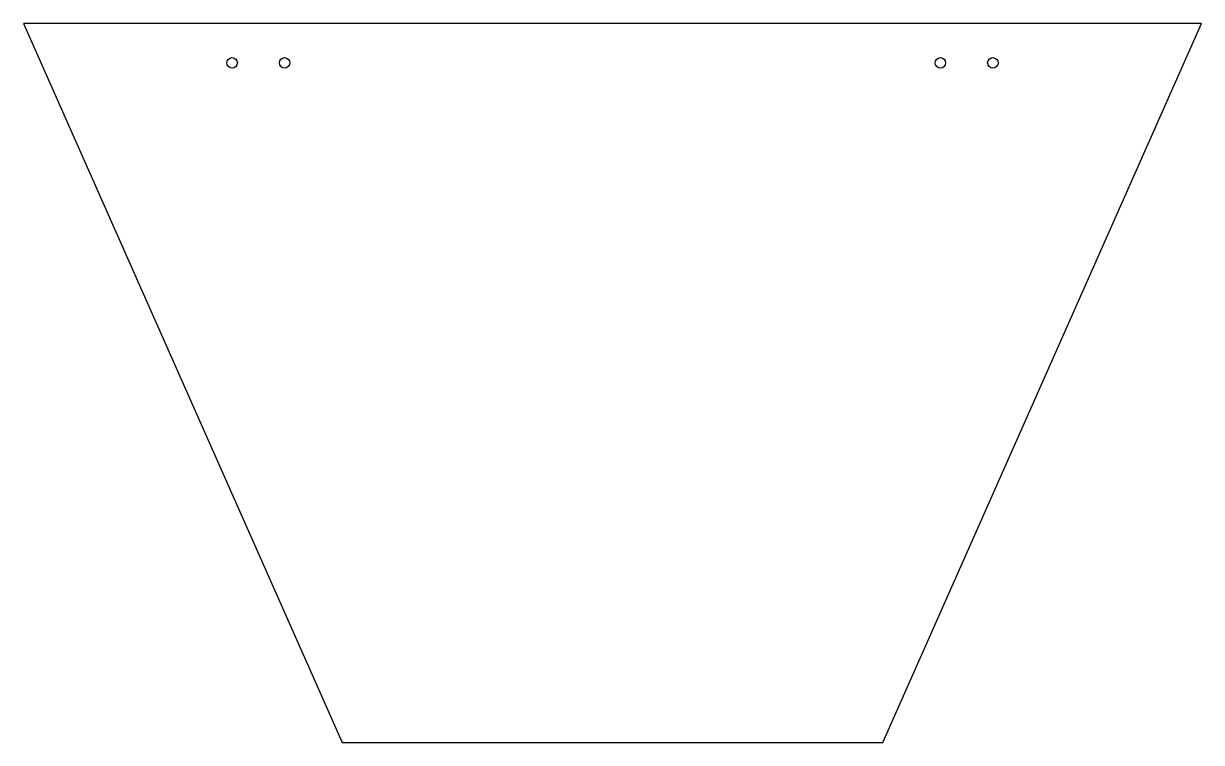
# Model space of a CAD drawing. Header units: millimetres. Extents: x -224 to 224, y 0 to 274.
import ezdxf

# ---------------------------------------------------------------- set-up
doc = ezdxf.new("R2010")
doc.units = ezdxf.units.MM

msp = doc.modelspace()

# ---------------------------------------------------------------- linework, layer by layer
at = {"color": 7, "linetype": 'Continuous', "lineweight": 25}
for p, q in [((-224.5, 274.3), (-103, 0)), ((224.5, 274.3), (-224.5, 274.3)), ((103, 0), (224.5, 274.3)), ((-103, 0), (103, 0))]:
    msp.add_line(p, q, dxfattribs=at)
for centre in [(-145, 259.3), (-125, 259.3), (125, 259.3), (145, 259.3)]:
    msp.add_circle(centre, 2, dxfattribs=at)

doc.saveas('drawing.dxf')
